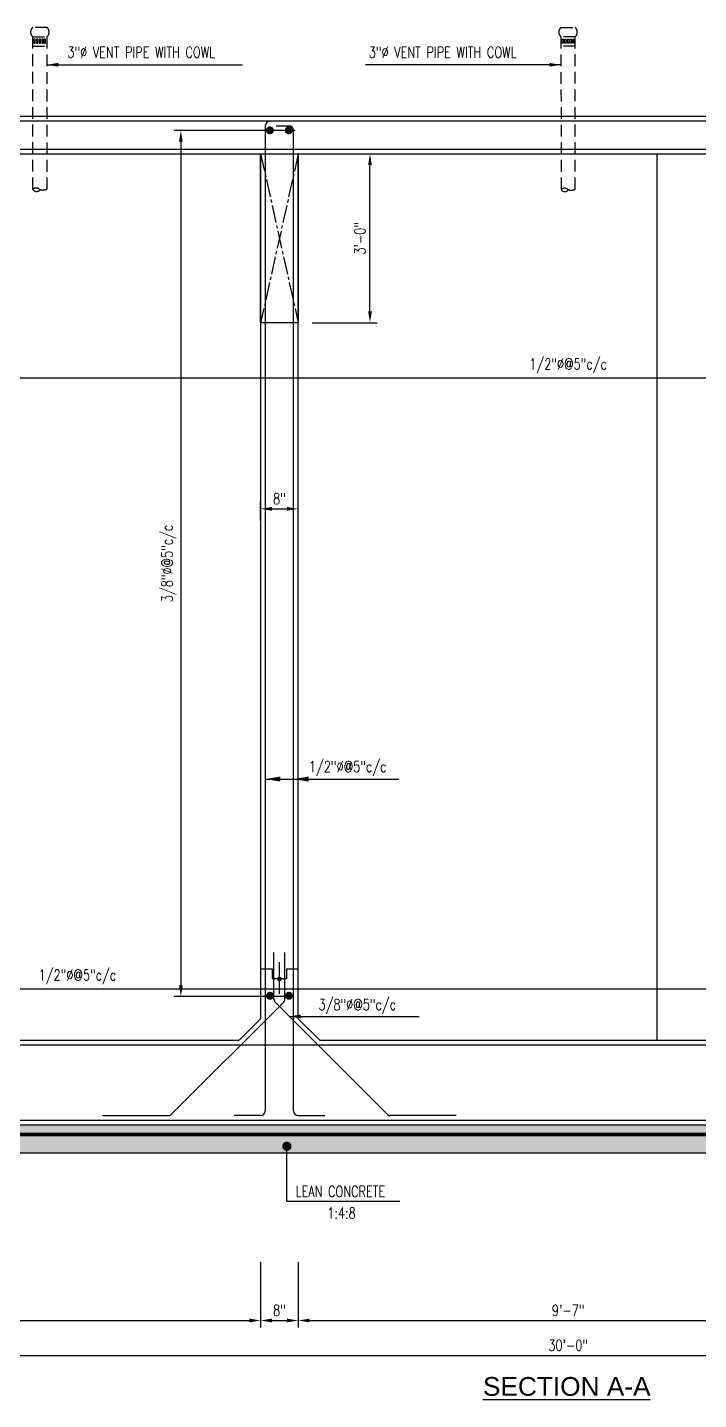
# Model space of a CAD drawing. Extents: x 646443 to 647667, y -185387 to -183933.
# Drawn here: x 646714.2 to 646857.2, y -184546.1 to -184253.6 of the extents above; entities that cross this region are included whole.
import ezdxf

# ---------------------------------------------------------------- set-up
doc = ezdxf.new("R2010")
doc.units = 0
doc.header["$LTSCALE"] = 20
doc.header["$MEASUREMENT"] = 0
doc.header["$PDMODE"] = 32
for name, pattern in [('CENTER2', [1.125, 0.75, -0.125, 0.125, -0.125]), ('HIDDEN', [0.375, 0.25, -0.125]), ('HIDDEN2', [0.1875, 0.125, -0.0625])]:
    doc.linetypes.add(name, pattern=pattern)
doc.layers.get('DEFPOINTS').update_dxf_attribs({"linetype": 'CONTINUOUS'})
for name, color, linetype in [('A-TYP-DIM', 1, 'CONTINUOUS'), ('COL', 6, 'CONTINUOUS'), ('HATCH', 251, 'CONTINUOUS'), ('MH COVER', 52, 'CONTINUOUS'), ('S-HT-COMPACTED EARTH', 1, 'CONTINUOUS'), ('S-TL', 2, 'CONTINUOUS'), ('S-TX-BEAM-HEADING', 5, 'CONTINUOUS'), ('SECTION', 4, 'CONTINUOUS'), ('Sewer Details Hatch', 1, 'CONTINUOUS')]:
    doc.layers.add(name, color=color, linetype=linetype)
doc.styles.add('arial', font='arial.ttf')
doc.styles.add('rizwan', font='romans.shx', dxfattribs={"width": 0.75})
doc.dimstyles.new('STYLE-64', dxfattribs={"dimscale": 64, "dimtxt": 0.09375, "dimasz": 0.09375, "dimexe": 0.0625, "dimexo": 0.0625, "dimgap": 0.03125, "dimtad": 1, "dimzin": 3, "dimdsep": 46, "dimlunit": 4, "dimtxsty": 'rizwan', "dimcen": 0.125, "dimdle": 4, "dimclrd": 1, "dimclre": 1, "dimclrt": 2, "dimadec": 0, "dimazin": 0, "dimtfac": 0.5, "dimtix": 1, "dimtmove": 2, "dimatfit": 3, "dimfxl": 0, "dimfrac": 1, "dimtolj": 1, "dimtzin": 3, "dimarcsym": 0})

# ---------------------------------------------------------------- blocks, each defined once
blk = doc.blocks.new('*D7')
at = {"layer": 'A-TYP-DIM', "color": 1, "lineweight": -2, "ltscale": 1.5, "transparency": 16777216}
for p, q in [((646886.89, -184496.59), (646886.89, -184530.76)), ((646771.89, -184516.85), (646771.89, -184530.76)), ((646774.29, -184529.26), (646884.49, -184529.26))]:
    blk.add_line(p, q, dxfattribs=at)
at = {"layer": 'A-TYP-DIM', "color": 1, "ltscale": 1.5, "transparency": 16777216}
for points in [[(646774.29, -184528.86), (646774.29, -184529.66), (646771.89, -184529.26)], [(646884.49, -184528.86), (646884.49, -184529.66), (646886.89, -184529.26)]]:
    blk.add_solid(points, dxfattribs=at)
at = {"layer": 'DEFPOINTS', "color": 0, "ltscale": 1.5, "transparency": 16777216}
for p in [(646886.89, -184493.59), (646771.89, -184513.85), (646886.89, -184529.26)]:
    blk.add_point(p, dxfattribs=at)
at = {"layer": 'A-TYP-DIM', "color": 2, "ltscale": 1.5, "transparency": 16777216, "insert": (646829.39, -184527.11), "char_height": 2.344, "attachment_point": 5, "style": 'rizwan'}
blk.add_mtext('\\A1;9\'-7"', dxfattribs=at)
blk = doc.blocks.new('*D11')
at = {"layer": 'A-TYP-DIM', "color": 1, "lineweight": -2, "ltscale": 1.5, "transparency": 16777216}
for p, q in [((646763.89, -184516.85), (646763.89, -184530.76)), ((646771.89, -184516.85), (646771.89, -184530.76)), ((646766.29, -184529.26), (646769.49, -184529.26))]:
    blk.add_line(p, q, dxfattribs=at)
at = {"layer": 'A-TYP-DIM', "color": 1, "ltscale": 1.5, "transparency": 16777216}
for points in [[(646766.29, -184528.86), (646766.29, -184529.66), (646763.89, -184529.26)], [(646769.49, -184528.86), (646769.49, -184529.66), (646771.89, -184529.26)]]:
    blk.add_solid(points, dxfattribs=at)
at = {"layer": 'DEFPOINTS', "color": 0, "ltscale": 1.5, "transparency": 16777216}
for p in [(646763.89, -184513.85), (646771.89, -184513.85), (646771.89, -184529.26)]:
    blk.add_point(p, dxfattribs=at)
at = {"layer": 'A-TYP-DIM', "color": 2, "ltscale": 1.5, "transparency": 16777216, "insert": (646767.89, -184527.11), "char_height": 2.344, "attachment_point": 5, "style": 'rizwan'}
blk.add_mtext('\\A1;8"', dxfattribs=at)
blk = doc.blocks.new('*D12')
at = {"layer": 'A-TYP-DIM', "color": 1, "lineweight": -2, "ltscale": 1.5, "transparency": 16777216}
for p, q in [((646649.39, -184500.29), (646649.39, -184530.76)), ((646763.89, -184516.85), (646763.89, -184530.76)), ((646651.79, -184529.26), (646761.49, -184529.26))]:
    blk.add_line(p, q, dxfattribs=at)
at = {"layer": 'A-TYP-DIM', "color": 1, "ltscale": 1.5, "transparency": 16777216}
for points in [[(646651.79, -184528.86), (646651.79, -184529.66), (646649.39, -184529.26)], [(646761.49, -184528.86), (646761.49, -184529.66), (646763.89, -184529.26)]]:
    blk.add_solid(points, dxfattribs=at)
at = {"layer": 'DEFPOINTS', "color": 0, "ltscale": 1.5, "transparency": 16777216}
for p in [(646649.39, -184497.29), (646763.89, -184513.85), (646763.89, -184529.26)]:
    blk.add_point(p, dxfattribs=at)
at = {"layer": 'A-TYP-DIM', "color": 2, "ltscale": 1.5, "transparency": 16777216, "insert": (646706.64, -184527.11), "char_height": 2.3438, "attachment_point": 5, "style": 'rizwan'}
blk.add_mtext('\\A1;9\'-6{\\H0.5x;\\S1#2;}"', dxfattribs=at)
blk = doc.blocks.new('*D13')
at = {"layer": 'A-TYP-DIM', "color": 1, "lineweight": -2, "ltscale": 1.5, "transparency": 16777216}
for p, q in [((646649.39, -184500.29), (646649.39, -184538.19)), ((647009.42, -184500.29), (647009.42, -184538.19)), ((646651.79, -184536.69), (647007.02, -184536.69))]:
    blk.add_line(p, q, dxfattribs=at)
at = {"layer": 'A-TYP-DIM', "color": 1, "ltscale": 1.5, "transparency": 16777216}
for points in [[(646651.79, -184536.29), (646651.79, -184537.09), (646649.39, -184536.69)], [(647007.02, -184536.29), (647007.02, -184537.09), (647009.42, -184536.69)]]:
    blk.add_solid(points, dxfattribs=at)
at = {"layer": 'DEFPOINTS', "color": 0, "ltscale": 1.5, "transparency": 16777216}
for p in [(646649.39, -184497.29), (647009.42, -184497.29), (647009.42, -184536.69)]:
    blk.add_point(p, dxfattribs=at)
at = {"layer": 'A-TYP-DIM', "color": 2, "ltscale": 1.5, "transparency": 16777216, "insert": (646829.4, -184534.54), "char_height": 2.344, "attachment_point": 5, "style": 'rizwan'}
blk.add_mtext('\\A1;30\'-0"', dxfattribs=at)
blk = doc.blocks.new('*D17')
at = {"layer": 'A-TYP-DIM', "color": 1, "lineweight": -2, "ltscale": 1.5, "transparency": 16777216}
for p, q in [((646653.68, -184273.68), (646653.68, -184329.8)), ((647005.09, -184274.13), (647005.09, -184329.8)), ((646656.08, -184328.3), (647002.69, -184328.3))]:
    blk.add_line(p, q, dxfattribs=at)
at = {"layer": 'A-TYP-DIM', "color": 1, "ltscale": 1.5, "transparency": 16777216}
for points in [[(646656.08, -184327.9), (646656.08, -184328.7), (646653.68, -184328.3)], [(647002.69, -184327.9), (647002.69, -184328.7), (647005.09, -184328.3)]]:
    blk.add_solid(points, dxfattribs=at)
at = {"layer": 'DEFPOINTS', "color": 0, "ltscale": 1.5, "transparency": 16777216}
for p in [(646653.68, -184270.68), (647005.09, -184271.13), (647005.09, -184328.3)]:
    blk.add_point(p, dxfattribs=at)
at = {"layer": 'A-TYP-DIM', "color": 2, "ltscale": 1.5, "transparency": 16777216, "insert": (646829.39, -184325.76), "char_height": 2.3438, "attachment_point": 5, "style": 'rizwan'}
blk.add_mtext('\\A1;1/2"%%C@5"c/c', dxfattribs=at)
blk = doc.blocks.new('*D18')
at = {"layer": 'A-TYP-DIM', "color": 1, "lineweight": -2, "ltscale": 1.5, "transparency": 16777216}
for p, q in [((646657.68, -184486.7), (646657.68, -184457.04)), ((646995.09, -184486.26), (646995.09, -184457.04)), ((646660.08, -184458.54), (646992.69, -184458.54))]:
    blk.add_line(p, q, dxfattribs=at)
at = {"layer": 'A-TYP-DIM', "color": 1, "ltscale": 1.5, "transparency": 16777216}
for points in [[(646660.08, -184458.14), (646660.08, -184458.94), (646657.68, -184458.54)], [(646992.69, -184458.14), (646992.69, -184458.94), (646995.09, -184458.54)]]:
    blk.add_solid(points, dxfattribs=at)
at = {"layer": 'DEFPOINTS', "color": 0, "ltscale": 1.5, "transparency": 16777216}
for p in [(646995.09, -184458.54), (646657.68, -184489.7), (646995.09, -184489.26)]:
    blk.add_point(p, dxfattribs=at)
at = {"layer": 'A-TYP-DIM', "color": 2, "ltscale": 1.5, "transparency": 16777216, "insert": (646724.87, -184456.01), "char_height": 2.3438, "attachment_point": 5, "style": 'rizwan'}
blk.add_mtext('\\A1;1/2"%%C@5"c/c', dxfattribs=at)
blk = doc.blocks.new('*D21')
at = {"layer": 'A-TYP-DIM', "color": 1, "lineweight": -2, "ltscale": 1.5, "transparency": 16777216}
for p, q in [((646771.25, -184275.59), (646745.39, -184275.59)), ((646746.89, -184277.99), (646746.89, -184457.8)), ((646770.88, -184460.2), (646745.39, -184460.2))]:
    blk.add_line(p, q, dxfattribs=at)
at = {"layer": 'A-TYP-DIM', "color": 1, "ltscale": 1.5, "transparency": 16777216}
for points in [[(646746.49, -184277.99), (646747.29, -184277.99), (646746.89, -184275.59)], [(646746.49, -184457.8), (646747.29, -184457.8), (646746.89, -184460.2)]]:
    blk.add_solid(points, dxfattribs=at)
at = {"layer": 'DEFPOINTS', "color": 0, "ltscale": 1.5, "transparency": 16777216}
for p in [(646774.25, -184275.59), (646746.89, -184460.2), (646773.88, -184460.2)]:
    blk.add_point(p, dxfattribs=at)
at = {"layer": 'A-TYP-DIM', "color": 2, "ltscale": 1.5, "transparency": 16777216, "insert": (646744.35, -184367.89), "char_height": 2.3438, "attachment_point": 5, "rotation": 90, "style": 'rizwan'}
blk.add_mtext('\\A1;3/8"%%C@5"c/c', dxfattribs=at)
blk = doc.blocks.new('*D56')
at = {"layer": 'A-TYP-DIM', "color": 1, "lineweight": -2, "ltscale": 1.5, "transparency": 16777216}
for p, q in [((646763.89, -184358.84), (646763.89, -184354.75)), ((646771.89, -184358.84), (646771.89, -184354.75)), ((646766.29, -184356.25), (646769.49, -184356.25))]:
    blk.add_line(p, q, dxfattribs=at)
at = {"layer": 'A-TYP-DIM', "color": 1, "ltscale": 1.5, "transparency": 16777216}
for points in [[(646766.29, -184355.85), (646766.29, -184356.65), (646763.89, -184356.25)], [(646769.49, -184355.85), (646769.49, -184356.65), (646771.89, -184356.25)]]:
    blk.add_solid(points, dxfattribs=at)
at = {"layer": 'DEFPOINTS', "color": 0, "ltscale": 1.5, "transparency": 16777216}
for p in [(646771.89, -184356.25), (646763.89, -184361.84), (646771.89, -184361.84)]:
    blk.add_point(p, dxfattribs=at)
at = {"layer": 'A-TYP-DIM', "color": 2, "ltscale": 1.5, "transparency": 16777216, "insert": (646767.89, -184354.1), "char_height": 2.344, "attachment_point": 5, "style": 'rizwan'}
blk.add_mtext('\\A1;8"', dxfattribs=at)
blk = doc.blocks.new('*D106')
at = {"layer": 'A-TYP-DIM', "color": 1, "lineweight": -2, "ltscale": 1.5, "transparency": 16777216}
for p, q in [((646774.89, -184280.59), (646788.68, -184280.59)), ((646787.18, -184314.19), (646787.18, -184282.99)), ((646774.89, -184316.59), (646788.68, -184316.59))]:
    blk.add_line(p, q, dxfattribs=at)
at = {"layer": 'A-TYP-DIM', "color": 1, "ltscale": 1.5, "transparency": 16777216}
for points in [[(646786.78, -184282.99), (646787.58, -184282.99), (646787.18, -184280.59)], [(646786.78, -184314.19), (646787.58, -184314.19), (646787.18, -184316.59)]]:
    blk.add_solid(points, dxfattribs=at)
at = {"layer": 'DEFPOINTS', "color": 0, "ltscale": 1.5, "transparency": 16777216}
for p in [(646771.89, -184280.59), (646787.18, -184280.59), (646771.89, -184316.59)]:
    blk.add_point(p, dxfattribs=at)
at = {"layer": 'A-TYP-DIM', "color": 2, "ltscale": 1.5, "transparency": 16777216, "insert": (646785.04, -184298.59), "char_height": 2.344, "attachment_point": 5, "rotation": 90, "style": 'rizwan'}
blk.add_mtext('\\A1;3\'-0"', dxfattribs=at)

msp = doc.modelspace()

# ---------------------------------------------------------------- hatches: boundary and pattern name
at = {"layer": 'HATCH'}
h = msp.add_hatch(dxfattribs=at)
h.set_pattern_fill('AR-CONC', color=256, style=0)
h.set_pattern_definition([(50, (-283.915, -27.793), (7.172601826, -0.62752135), [0.75, -8.25]), (355, (-283.915, -27.793), (-1.38751334, 7.52192134), [0.6, -6.6]), (100.4514445, (-283.317, -27.845), (5.78508847, 6.89439991), [0.63740192, -7.01142112]), (46.1842, (-283.915, -25.793), (10.67241331, -1.65519281), [1.125, -12.375]), (96.6356355, (-283.026, -25.931), (9.34661946, 9.741186), [0.95610342, -10.5171376]), (351.184164, (-283.915, -25.793), (9.34661945, 9.741186), [0.9, -9.90000001]), (21, (-282.915, -26.293), (5.96907052, -4.026188907), [0.75, -8.25]), (326, (-282.915, -26.293), (2.43315332, 7.25150045), [0.6, -6.6]), (71.4514447, (-282.4175, -26.6284), (8.40222377, 3.22531153), [0.6374019, -7.01142112]), (37.5, (-283.915, -27.793), (0.121598553, 3.328938538), [0, -6.52, 0, -6.7, 0, -6.625]), (7.5, (-283.915, -27.793), (2.630695374, 3.944117119), [0, -3.82, 0, -6.37, 0, -2.525]), (327.5, (-286.145, -27.793), (5.338224362, -0.225548717), [0, -2.5, 0, -7.8, 0, -10.35]), (317.5, (-287.145, -27.793), (5.831861693, 1.001049823), [0, -3.25, 0, -5.18, 0, -7.35])])
h.paths.add_polyline_path([(646619.38561, -184487.58591), (646619.38561, -184493.58591), (647039.41573, -184493.58591), (647039.41573, -184487.58591)])

# ---------------------------------------------------------------- linework, layer by layer
at = {"layer": 'A-TYP-DIM', "ltscale": 1.5}
for p, q in [((646766.38561, -184454.36093), (646763.88561, -184454.36093)), ((646766.38561, -184456.46682), (646766.38561, -184454.36093)), ((646767.88561, -184459.66222), (646767.88561, -184452.90618)), ((646771.90854, -184454.36093, 0.10874), (646769.38561, -184454.36093)), ((646769.38561, -184454.36093), (646769.38561, -184456.46682)), ((646769.38561, -184456.46682), (646766.38561, -184456.46682))]:
    msp.add_line(p, q, dxfattribs=at)
at = {"layer": 'A-TYP-DIM', "ltscale": 1.5, "const_width": 0.5}
msp.add_lwpolyline([(646768.13561, -184456.46682, 1), (646767.63561, -184456.46682, 1)], format="xyb", close=True, dxfattribs=at)
at = {"layer": 'COL', "linetype": 'ByBlock'}
for p, q in [((646639.38561, -184273.58591), (647019.38561, -184273.58591)), ((646765.88561, -184273.58591), (646769.23909, -184273.58591)), ((646764.88561, -184274.58591), (646764.88561, -184484.58591)), ((646767.21783, -184274.58591), (646769.88561, -184274.58591)), ((646770.88561, -184484.58591), (646770.88561, -184275.58591)), ((646640.38561, -184279.58591), (647018.38561, -184279.58591)), ((646766.73032, -184460.77376), (646766.73032, -184450.83008)), ((646769.0409, -184460.87732), (646769.0409, -184450.83008)), ((646768.82123, -184461.40765), (646744.86264, -184485.36624)), ((646766.94999, -184461.40765), (646790.90858, -184485.36624)), ((647029.41573, -184470.58591), (646629.38561, -184470.58591)), ((646628.38561, -184486.58591), (647030.41573, -184486.58591)), ((646730.20334, -184485.58591), (646744.33231, -184485.58591)), ((646763.88561, -184485.58591), (646758.21781, -184485.58591)), ((646771.88561, -184485.58591), (646777.55341, -184485.58591)), ((646805.56788, -184485.58591), (646791.43891, -184485.58591))]:
    msp.add_line(p, q, dxfattribs=at)
at = {"layer": 'COL'}
msp.add_line((646848.30988, -184280.58591), (646848.30988, -184469.58591), dxfattribs=at)
at = {"layer": 'COL', "linetype": 'ByBlock', "const_width": 0.84375}
for points in [[(646765.86087, -184276.00778, -1), (646765.86087, -184275.16403, -1)], [(646769.88561, -184276.00778, 1), (646769.88561, -184275.16403, 1)], [(646765.87324, -184460.46262, -1), (646765.87324, -184459.61887, -1)], [(646769.89798, -184460.46262, 1), (646769.89798, -184459.61887, 1)]]:
    msp.add_lwpolyline(points, format="xyb", close=True, dxfattribs=at)
at = {"layer": 'COL', "color": 1, "linetype": 'HIDDEN', "const_width": 0.75927}
msp.add_lwpolyline([(647021.38561, -184489.58591), (647021.38561, -184489.62492), (646637.38561, -184489.62492)], dxfattribs=at)
at = {"layer": 'COL', "linetype": 'ByBlock'}
for centre, start, end in [((646765.88561, -184274.58591), 90, 180), ((646769.88561, -184275.58591), 0, 90), ((646768.0409, -184460.77376), 315, 0), ((646763.88561, -184484.58591), 270, 0), ((646771.88561, -184484.58591), 180, 270)]:
    msp.add_arc(centre, 1, start, end, dxfattribs=at)
at = {"layer": 'COL'}
for centre, radius, start, end in [((646767.73032, -184460.77376), 1, 180, 225), ((646768.2909, -184460.87732), 0.75, 315, 0), ((646744.33231, -184484.83591), 0.75, 270, 315), ((646791.43891, -184484.83591), 0.75, 225, 270)]:
    msp.add_arc(centre, radius, start, end, dxfattribs=at)
at = {"layer": 'MH COVER', "linetype": 'CENTER2', "ltscale": 0.25}
for p, q in [((646771.88561, -184280.58591), (646763.88561, -184316.58591)), ((646763.88561, -184280.58591), (646771.88561, -184316.58591))]:
    msp.add_line(p, q, dxfattribs=at)
at = {"layer": 'MH COVER'}
msp.add_lwpolyline([(646763.88561, -184280.58591), (646771.88561, -184280.58591), (646771.88561, -184316.58591), (646763.88561, -184316.58591)], close=True, dxfattribs=at)
at = {"layer": 'S-HT-COMPACTED EARTH'}
msp.add_lwpolyline([(647021.38561, -184487.58591), (647039.41573, -184487.58591), (647039.41573, -184493.58591), (646619.38561, -184493.58591), (646619.38561, -184487.58591), (646637.38561, -184487.58591)], dxfattribs=at)
at = {"layer": 'S-TL'}
for q in [(646769.4716, -184492.11618), (646793.54833, -184503.83674)]:
    msp.add_line((646769.4649, -184503.83674), q, dxfattribs=at)
at = {"layer": 'S-TL', "const_width": 0.98993}
msp.add_lwpolyline([(646768.97664, -184492.11618, 1), (646769.96657, -184492.11618, 1)], format="xyb", close=True, dxfattribs=at)
at = {"layer": 'SECTION'}
for p, q in [((646637.38561, -184272.58591), (647021.38561, -184272.58591)), ((646763.88561, -184272.58591), (646771.88561, -184272.58591)), ((646649.38561, -184280.58591), (646763.88561, -184280.58591)), ((646763.88561, -184280.58591), (646763.88561, -184464.92905)), ((646771.88561, -184464.92905), (646771.88561, -184280.58591)), ((646771.88561, -184280.58591), (646882.22876, -184280.58591)), ((646763.88561, -184464.92905), (646759.22876, -184469.58591)), ((646776.54246, -184469.58591), (646771.88561, -184464.92905)), ((646759.22876, -184469.58591), (646655.04246, -184469.58591)), ((646886.88561, -184469.58591), (646776.54246, -184469.58591))]:
    msp.add_line(p, q, dxfattribs=at)
msp.add_lwpolyline([(646625.38561, -184487.58591), (647021.38561, -184487.58591)], dxfattribs=at)
at = {"layer": 'Sewer Details Hatch', "color": 9, "linetype": 'HIDDEN2'}
for p, q in [((646718.35937, -184253.6454), (646715.35944, -184253.6454)), ((646715.35947, -184255.64525), (646718.3594, -184255.6454)), ((646830.86374, -184255.64525), (646827.86381, -184255.6454)), ((646827.86383, -184253.6454), (646830.86376, -184253.6454)), ((646715.35937, -184257.64525), (646718.3593, -184257.6454)), ((646830.86383, -184257.64525), (646827.86391, -184257.6454))]:
    msp.add_line(p, q, dxfattribs=at)
for points in [[(646715.35534, -184288.1144), (646715.35947, -184255.64525)], [(646718.3594, -184255.6454), (646718.35704, -184288.21683)], [(646827.86381, -184255.6454), (646827.86617, -184288.21683)], [(646830.86787, -184288.1144), (646830.86374, -184255.64525)]]:
    msp.add_lwpolyline(points, dxfattribs=at)
for points in [[(646715.86847, -184256.11961), (646715.59166, -184256.11961), (646715.59166, -184257.00052), (646715.86847, -184257.00052)], [(646716.422, -184256.11964), (646716.14519, -184256.11964), (646716.14519, -184257.00054), (646716.422, -184257.00054)], [(646716.97554, -184256.11967), (646716.69873, -184256.11967), (646716.69873, -184257.00057), (646716.97554, -184257.00057)], [(646717.52907, -184256.11969), (646717.25226, -184256.11969), (646717.25226, -184257.0006), (646717.52907, -184257.0006)], [(646718.0826, -184256.11972), (646717.80579, -184256.11972), (646717.80579, -184257.00063), (646718.0826, -184257.00063)], [(646828.1406, -184256.11972), (646828.41741, -184256.11972), (646828.41741, -184257.00063), (646828.1406, -184257.00063)], [(646828.69413, -184256.11969), (646828.97094, -184256.11969), (646828.97094, -184257.0006), (646828.69413, -184257.0006)], [(646829.24767, -184256.11967), (646829.52448, -184256.11967), (646829.52448, -184257.00057), (646829.24767, -184257.00057)], [(646829.8012, -184256.11964), (646830.07801, -184256.11964), (646830.07801, -184257.00054), (646829.8012, -184257.00054)], [(646830.35474, -184256.11961), (646830.63155, -184256.11961), (646830.63155, -184257.00052), (646830.35474, -184257.00052)]]:
    msp.add_lwpolyline(points, close=True, dxfattribs=at)
for points in [[(646718.35774, -184288.08734, -0.217248396), (646716.80961, -184288.16641, 0.413097807), (646715.35604, -184288.18977, 0.497940276), (646716.94681, -184288.21461, 0.520597952)], [(646830.86787, -184288.1144, -0.217248396), (646829.31974, -184288.19346, 0.413097807), (646827.86617, -184288.21683, 0.497940276), (646829.45693, -184288.24167, 0.520597952)]]:
    msp.add_lwpolyline(points, format="xyb", dxfattribs=at)
for centre, start, end in [((646716.17381, -184254.64536), 129.1593074, 230.8463232), ((646717.54501, -184254.64536), 309.1536768, 50.8406926), ((646828.6782, -184254.64536), 129.1593074, 230.8463232), ((646830.04939, -184254.64536), 309.1536768, 50.8406926)]:
    msp.add_arc(centre, 1.28962, start, end, dxfattribs=at)

# ---------------------------------------------------------------- texts
at = {"layer": 'A-TYP-DIM', "color": 2, "ltscale": 1.5, "style": 'rizwan', "width": 0.75}
for s, p in [('3"%%C VENT PIPE WITH COWL', (646722.72105, -184260.10732)), ('3"%%C VENT PIPE WITH COWL', (646786.92291, -184260.10732)), ('1/2"%%C@5"c/c', (646774.1842, -184412.35288)), ('3/8"%%C@5"c/c', (646776.22519, -184463.09398)), ('LEAN CONCRETE', (646771.33025, -184502.9339)), ('1:4:8', (646778.09942, -184507.54651))]:
    msp.add_text(s, height=2.34375, dxfattribs=at).set_placement(p)
at = {"layer": 'S-TX-BEAM-HEADING', "color": 3, "style": 'arial'}
msp.add_text('%%USECTION A-A', height=4, dxfattribs=at).set_placement((646811.23788, -184545.31077))

# ---------------------------------------------------------------- dimensions: what is measured, and where the dimension line sits
at = {"layer": 'A-TYP-DIM', "ltscale": 1.5}
dim = msp.add_linear_dim(base=(647005.09491, -184328.29596), p1=(646653.67631, -184270.68444), p2=(647005.09491, -184271.12654), text='1/2"%%C@5"c/c', dimstyle='STYLE-64', override={"dimscale": 24, "dimtxt": 0.097656, "dimasz": 0.1, "dimexo": 0.125, "dimdec": 4, "dimtmove": 0, "dimatfit": 2}, dxfattribs=at)
dim.commit()
dim.dimension.update_dxf_attribs({"geometry": '*D17', "text_midpoint": (646829.38561, -184325.76025)})
dim = msp.add_linear_dim(base=(646746.88811, -184460.19592), p1=(646774.24622, -184275.58591), p2=(646773.8844, -184460.19592), angle=90, text='3/8"%%C@5"c/c', dimstyle='STYLE-64', override={"dimscale": 24, "dimtxt": 0.097656, "dimasz": 0.1, "dimexo": 0.125, "dimdec": 4, "dimtmove": 0, "dimatfit": 2}, dxfattribs=at)
dim.commit()
dim.dimension.update_dxf_attribs({"geometry": '*D21', "text_midpoint": (646744.3524, -184367.89092)})
for base, p1, p2, angle, picture, middle in [((646787.1801, -184280.58591), (646771.88561, -184316.58591), (646771.88561, -184280.58591), 90, '*D106', (646785.03501, -184298.58591)), ((646886.88561, -184529.25582), (646771.88561, -184513.85272), (646886.88561, -184493.58591), 180, '*D7', (646829.38561, -184527.11073)), ((646763.88561, -184529.25582), (646649.38561, -184497.28789), (646763.88561, -184513.85272), 180, '*D12', (646706.63561, -184527.11073)), ((646771.88561, -184529.25582), (646763.88561, -184513.85272), (646771.88561, -184513.85272), 180, '*D11', (646767.88561, -184527.11073))]:
    dim = msp.add_linear_dim(base=base, p1=p1, p2=p2, angle=angle, dimstyle='STYLE-64', override={"dimscale": 24, "dimtxt": 0.097656, "dimasz": 0.1, "dimexo": 0.125, "dimdec": 4, "dimtmove": 0, "dimatfit": 2}, dxfattribs=at)
    dim.commit()
    dim.dimension.update_dxf_attribs({"geometry": picture, "text_midpoint": middle})
dim = msp.add_linear_dim(base=(646771.88561, -184356.24724), p1=(646763.88561, -184361.83733), p2=(646771.88561, -184361.83733), dimstyle='STYLE-64', override={"dimscale": 24, "dimtxt": 0.097656, "dimasz": 0.1, "dimexo": 0.125, "dimdec": 4, "dimtmove": 0, "dimatfit": 2}, dxfattribs=at)
dim.commit()
dim.dimension.update_dxf_attribs({"geometry": '*D56', "text_midpoint": (646767.88561, -184354.10215)})
dim = msp.add_linear_dim(base=(646995.09491, -184458.54154), p1=(646657.67631, -184489.69583), p2=(646995.09491, -184489.26226), text='1/2"%%C@5"c/c', dimstyle='STYLE-64', override={"dimscale": 24, "dimtxt": 0.097656, "dimasz": 0.1, "dimexo": 0.125, "dimdec": 4, "dimtmove": 0, "dimatfit": 2}, dxfattribs=at)
dim.commit()
dim.dimension.update_dxf_attribs({"geometry": '*D18', "text_midpoint": (646724.86641, -184458.54154), "dimtype": 160})
dim = msp.add_aligned_dim(p1=(646649.38561, -184497.28789), p2=(647009.41573, -184497.28789), distance=-39.39716, dimstyle='STYLE-64', override={"dimscale": 24, "dimtxt": 0.097656, "dimasz": 0.1, "dimexo": 0.125, "dimdec": 4, "dimtmove": 0, "dimatfit": 2}, dxfattribs=at)
dim.commit()
dim.dimension.update_dxf_attribs({"geometry": '*D13', "text_midpoint": (646829.40067, -184534.53997)})

# ---------------------------------------------------------------- leaders
for points, override in [([(646718.35954, -184261.60669), (646760.03352, -184261.60669)], {"dimscale": 24, "dimtxt": 0.097656, "dimasz": 0.1, "dimexo": 0.125, "dimdec": 4, "dimtmove": 0, "dimatfit": 2}), ([(646827.86366, -184261.60669), (646786.18969, -184261.60669)], {"dimscale": 24, "dimtxt": 0.097656, "dimasz": 0.1, "dimexo": 0.125, "dimdec": 4, "dimtmove": 0, "dimatfit": 2}), ([(646764.88561, -184413.85225), (646793.3534, -184413.85225)], {"dimscale": 32, "dimtxt": 0.097656, "dimasz": 0.1, "dimexo": 0.125, "dimdec": 4, "dimtmove": 0, "dimatfit": 2}), ([(646770.88561, -184413.85225), (646792.15742, -184413.85225)], {"dimscale": 32, "dimtxt": 0.097656, "dimasz": 0.1, "dimexo": 0.125, "dimdec": 4, "dimtmove": 0, "dimatfit": 2}), ([(646769.99329, -184464.45095), (646797.64569, -184464.45095)], {"dimscale": 24, "dimtxt": 0.097656, "dimasz": 0.1, "dimexo": 0.125, "dimdec": 4, "dimtmove": 0, "dimatfit": 2})]:
    msp.add_leader(points, dimstyle='STYLE-64', override=override, dxfattribs=at)

doc.saveas('drawing.dxf')
